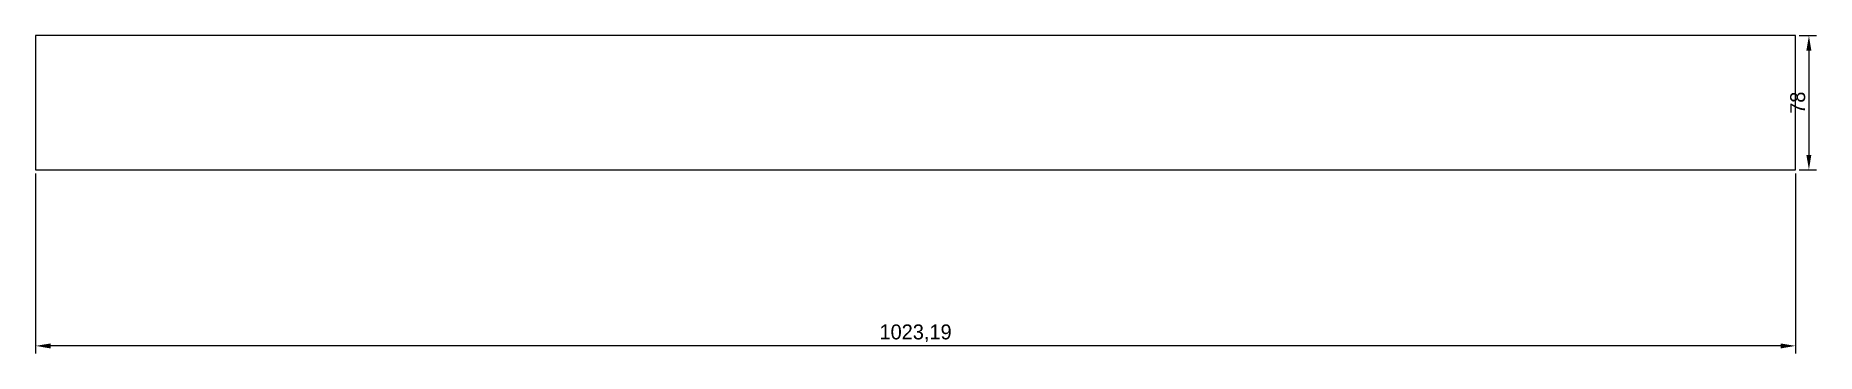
# Model space of a CAD drawing. Header units: millimetres. Extents: x 0 to 1035, y -107 to 78.
import ezdxf

# ---------------------------------------------------------------- set-up
doc = ezdxf.new("R2010")
doc.units = ezdxf.units.MM
doc.layers.add('Dimensions', color=7, linetype='Continuous')
doc.layers.add('Sketch plane 01', color=7, linetype='Continuous')
doc.dimstyles.new('ISO-25', dxfattribs={"dimtxt": 2.5, "dimasz": 2.5, "dimexe": 1.25, "dimexo": 0.625, "dimtad": 1, "dimtxsty": 'Standard', "dimcen": 2.5, "dimadec": 0, "dimazin": 0, "dimtfac": 1, "dimtmove": 0, "dimatfit": 3, "dimfxl": 1, "dimarcsym": 0})

# ---------------------------------------------------------------- blocks, each defined once
blk = doc.blocks.new('*D1')
at = {"layer": 'Defpoints', "color": 0}
for p in [(1023.2, 78), (1023.2, 0), (1031, 0)]:
    blk.add_point(p, dxfattribs=at)
at = {"layer": 'Dimensions', "color": 140, "lineweight": -2}
for p, q in [((1025.4, 78), (1035.3, 78)), ((1031, 69.3), (1031, 8.7)), ((1025.4, 0), (1035.3, 0))]:
    blk.add_line(p, q, dxfattribs=at)
at = {"layer": 'Dimensions', "color": 140}
for points in [[(1032.4, 69.3), (1029.5, 69.3), (1031, 78)], [(1029.5, 8.7), (1032.4, 8.7), (1031, 0)]]:
    blk.add_solid(points, dxfattribs=at)
at = {"layer": 'Dimensions', "color": 140, "insert": (1024.5, 39), "char_height": 8.68, "attachment_point": 5, "rotation": 90}
blk.add_mtext('78', dxfattribs=at)
blk = doc.blocks.new('*D2')
at = {"layer": 'Defpoints', "color": 0}
for p in [(0, 0), (1023.2, 0), (0, -102.3)]:
    blk.add_point(p, dxfattribs=at)
at = {"layer": 'Dimensions', "color": 140, "lineweight": -2}
for p, q in [((0, -2.2), (0, -106.7)), ((1023.2, -2.2), (1023.2, -106.7)), ((1014.5, -102.3), (8.7, -102.3))]:
    blk.add_line(p, q, dxfattribs=at)
at = {"layer": 'Dimensions', "color": 140}
for points in [[(8.7, -100.9), (8.7, -103.8), (0, -102.3)], [(1014.5, -103.8), (1014.5, -100.9), (1023.2, -102.3)]]:
    blk.add_solid(points, dxfattribs=at)
at = {"layer": 'Dimensions', "color": 140, "insert": (511.6, -95), "char_height": 8.68, "attachment_point": 5}
blk.add_mtext('1023,19', dxfattribs=at)

msp = doc.modelspace()

# ---------------------------------------------------------------- linework, layer by layer
at = {"layer": 'Sketch plane 01'}
for p, q in [((1023.19, 78), (0, 78)), ((0, 78), (0, 0)), ((1023.19, 0), (1023.19, 78)), ((0, 0), (1023.19, 0))]:
    msp.add_line(p, q, dxfattribs=at)

# ---------------------------------------------------------------- dimensions: what is measured, and where the dimension line sits
at = {"layer": 'Dimensions'}
for base, p1, p2, angle, picture, middle in [((1030.99, 0), (1023.19, 78), (1023.19, 0), 270, '*D1', (1030.99, 39)), ((0, -102.319), (1023.19, 0), (0, 0), 180, '*D2', (511.595, -102.319))]:
    dim = msp.add_linear_dim(base=base, p1=p1, p2=p2, angle=angle, dimstyle='ISO-25', override={"dimscale": 3.471347, "dimdec": 3, "dimzin": 8, "dimlunit": 2, "dimclrd": 140, "dimclre": 140, "dimclrt": 140}, dxfattribs=at)
    dim.commit()
    dim.dimension.update_dxf_attribs({"geometry": picture, "text_midpoint": middle, "dimtype": 161})

doc.saveas('drawing.dxf')
